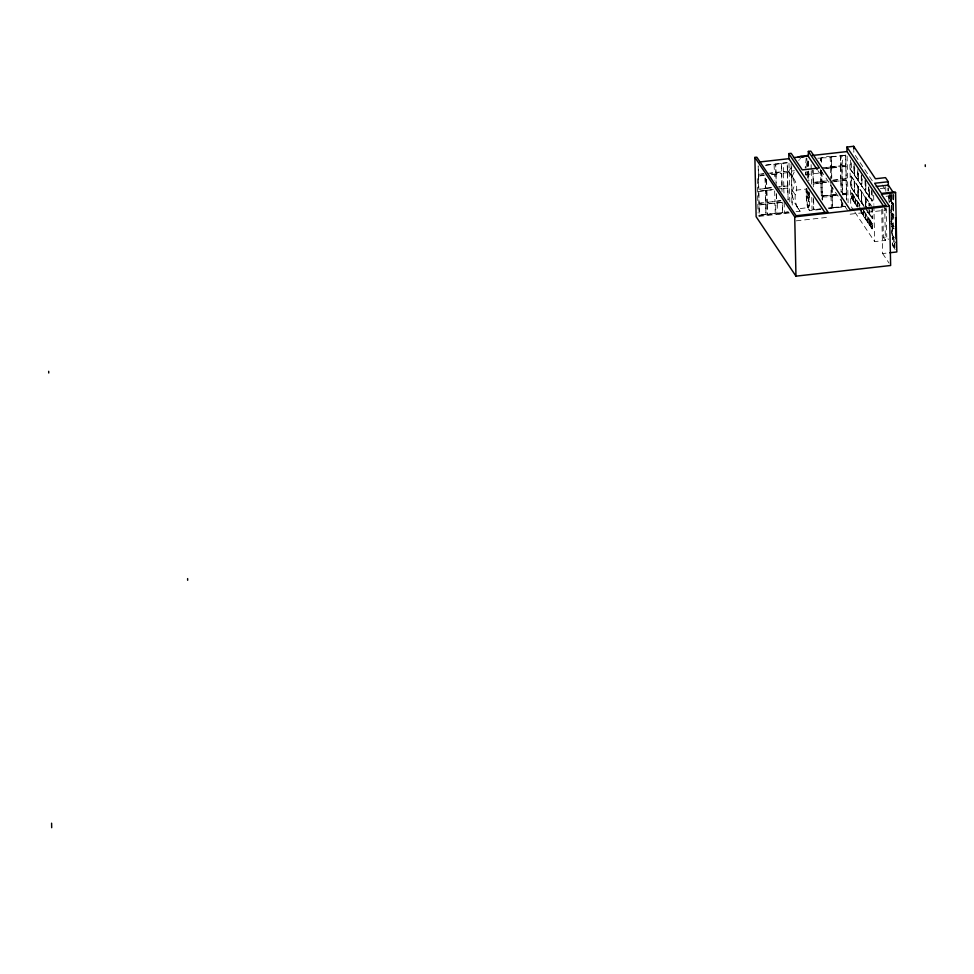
<?xml version="1.0" encoding="UTF-8"?>
<svg xmlns="http://www.w3.org/2000/svg" width="974" height="974" viewBox="0 0 974 974"><rect width="100%" height="100%" fill="white"/><g stroke="black" fill="none" stroke-linecap="round" stroke-linejoin="round"><path stroke-width="0.73" stroke-dasharray="4.87 3.65" d="M808.03 166.481L808.03 159.212M817.795 158.19L820.522 158.117L820.619 162.415M821.399 157.788C844.227 158.214 816.346 152.772 821.496 162.086M831.236 156.68L840.501 155.877L840.708 165.897L831.589 166.919L831.236 156.68L831.589 166.919M841.609 155.511L845.736 155.28L845.943 165.312C835.522 171.302 844.75 139.538 841.974 165.75M831.382 156.899L840.501 155.877M841.755 155.73L845.736 155.28M787.516 171.302L783.388 171.534L787.516 171.302L787.187 162.646L764.967 165.385M775.803 164.168L781.574 163.522L781.745 171.948L775.974 172.605L775.657 163.949L775.974 172.605M787.333 162.865L783.218 163.096L783.546 171.753M763.665 173.749L758.369 174.346L763.823 173.969M767.646 173.299L774.415 172.775L770.446 173.226M775.828 172.374L781.745 171.948M796.087 211.687L800.08 211.236A25.348 22.804 -33.8 0 1 795.259 194.763A18.555 16.692 -33.8 0 0 791.935 176.659L788.416 171.4L794.419 170.73M821.606 167.808L830.53 167.041L824.686 167.698M831.443 166.7L840.708 165.897M841.828 165.531L845.943 165.312M765.028 175.077L758.405 175.819L758.831 189.285L765.454 188.542L765.235 178.242M771.651 174.334L781.781 173.421L782.049 186.679L779.176 186.996M783.851 186.472L783.425 173.007L787.394 172.556L787.82 186.022L783.705 186.253L787.82 186.022M758.551 176.038L765.174 175.296M771.798 174.553L774.44 174.249L774.574 180.141M776.108 185.632L775.864 173.859L781.781 173.421M787.54 172.775L783.425 173.007M823.091 168.745L830.554 168.149L826.171 168.648M831.467 167.808L840.574 166.785L840.988 179.472L831.869 180.494L831.467 167.808L831.699 178.887M841.84 166.639L845.968 166.42L846.223 178.887L842.254 179.326L841.84 166.639L842.254 179.326M831.613 168.027L840.732 167.004M841.999 166.858L845.968 166.42M805.255 174.663L819.548 173.055L819.499 170.511M850.631 160.077L850.838 169.951L872.314 201.046L869.015 197.077L868.808 187.191M850.838 169.951L854.661 174.711L854.429 163.413M854.088 163.863L854.332 175.162L854.77 168.027M850.972 176.172L854.77 180.896L854.417 192.255L851.215 187.458L850.972 176.172L871.767 206.232M813.132 182.369L821.021 181.724L813.278 182.588L812.864 169.902M821.666 170.304L821.898 181.383L827.742 180.726M833.026 180.129L840.988 179.472M842.108 179.106L846.223 178.887M821.898 181.383L830.81 180.616M765.454 188.542L758.831 189.285M766.441 179.338L766.623 188.177L773.246 187.422M776.144 187.105L782.049 186.679M766.623 188.177L773.393 187.653M820.899 182.893L821.313 196.066L820.899 182.893L813.156 183.769L813.363 186.862M821.922 182.783L830.846 182.016L831.114 194.958L822.348 195.944L821.922 182.783L829.227 181.955M834.353 181.383L841.025 180.872L841.256 192.377M842.133 180.507L846.26 180.275L846.528 193.229L842.559 193.668L842.133 180.507L842.559 193.668M813.302 183.989L821.045 183.112M831.906 181.895L841.025 180.872M842.279 180.726L846.26 180.275M765.345 190.441L758.722 191.196L759.123 203.335L765.747 202.592L765.345 190.441L765.747 202.592M774.647 190.892L775.012 201.545L767.074 202.446L766.672 190.295L773.295 189.553M777.629 189.066L781.952 188.579L782.159 191.781M783.985 193.071L783.741 188.372L787.71 187.921L788.112 200.072L787.187 162.646M758.868 191.415L765.491 190.66M766.672 190.295L773.441 189.772M787.869 188.152L783.741 188.372M854.332 175.162L858.411 180.287L858.228 171.826M857.802 169.391L858.033 180.677L858.471 173.555M854.417 181.31L854.661 192.608L854.417 181.31L857.875 186.46L858.106 197.759L857.875 186.46M858.033 180.677L862.014 185.681L861.844 177.207M861.381 174.736L861.613 186.034L862.063 178.899M851.215 187.458L863.889 205.429M858.155 186.874L858.386 198.172L858.155 186.874L861.406 191.744L861.649 203.03L861.406 191.744M880.277 188.566L884.319 188.104L884.38 191.099M822.19 195.725L831.114 194.958M831.869 187.422L832.027 194.617L835.936 194.179M842.413 193.449L846.528 193.229M780.758 200.668L759.123 203.335M832.027 194.617L836.082 194.398M776.278 193.692L776.436 201.155L780.904 200.888M851.276 192.949L853.516 195.336L853.614 200.425L851.386 198.039L851.873 192.889L860.066 205.124L860.152 208.935M861.6 192.024L861.832 203.31L861.6 192.024L865.265 197.478L865.436 205.952M861.613 186.034L865.91 191.488L865.703 181.602M865.265 180.531L865.496 191.829L865.91 183.282M822.214 196.894C844.616 197.272 818.732 192.548 822.287 199.84M841.439 200.875L841.56 206.756L832.441 207.791L832.052 195.798L839.868 194.91M842.437 194.63L846.406 194.179L846.674 200.279M832.052 195.798L837.409 195.433M842.583 194.849L846.552 194.398M765.637 204.053L759.014 204.796L759.367 215.266L765.99 214.523L765.637 204.053L765.99 214.523M766.952 203.907L775.048 203.237L766.952 203.907L767.317 214.365L775.267 213.476L774.902 203.006M776.473 202.835L782.378 202.409L782.597 212.649C769.436 220.842 779.65 186.107 776.826 213.294M759.16 205.015L765.783 204.272M776.619 203.055L782.378 202.409M853.151 195.762L853.261 200.839L853.151 195.762L855.038 198.562L855.135 203.639L855.038 198.562M851.386 198.039L857.997 206.951L857.887 201.874L857.4 207.024M865.496 191.829L869.417 196.711L869.21 186.825M865.265 197.478L866.093 208.716M869.015 197.077L869.465 189.942M855.294 198.94L855.391 204.029L855.294 198.94L857.047 201.557L857.157 206.646L857.047 201.557M865.691 206.33L866.105 197.795L866.336 209.081L872.68 218.553L869.356 214.536L869.21 207.474M893.889 195.031L893.487 204.65M886.084 196.31L893.645 195.457M888.58 196.371L889.627 197.941L888.58 196.371L889.725 202.288M888.605 197.953L889.128 202.349M788.416 171.4L792.032 176.245L793.993 181.334A13.198 10.434 57 0 1 794.139 186.253L792.471 190.6A18.019 14.233 57 0 0 792.519 196.541L794.541 202.726L798.4 208.74L807.531 207.718L809.528 210.701L821.326 209.373M889.506 198.696L891.612 200.888L889.506 198.696L889.42 194.605M758.515 174.565L758.198 165.909L759.221 215.047L788.368 212.003L784.253 212.222M890.126 200.206L891.636 202.47L890.126 200.206L890.187 202.969M865.509 197.856L869.465 202.811L869.526 205.636M869.173 206.062L869.709 203.176L869.831 208.826M758.064 215.924L788.563 212.49M821.447 208.789L812.048 209.848L811.768 196.298M828.314 208.01L831.382 207.9L828.46 208.241M832.295 207.572L841.56 206.756M842.62 203.456L842.68 206.403L845.322 206.098M813.448 197.892L813.692 209.666L820.303 209.154M842.68 206.403L845.469 206.318M857.303 201.935L859.799 204.723L859.908 209.812M759.148 216.362L789.39 212.965M828.691 208.533L844.908 206.707M891.393 201.521L893.682 203.992L891.393 201.521L891.247 194.69M891.429 203.103L893.718 205.575L891.429 203.103L891.624 212.758L893.925 215.23L892.221 212.685L892.014 203.03M863.402 211.041L863.5 216.118L863.402 211.041L865.448 214.097L865.557 219.187L865.448 214.097M850.168 214.195L886.255 210.128L884.587 207.632M861.406 209.3L861.491 213.111L862.027 210.506M796.184 220.842L828.144 217.239M865.679 214.438L865.789 219.527L865.679 214.438L867.724 217.494L867.834 222.583L867.724 217.494M866.592 210.408L869.112 214.17L869.648 211.285M869.356 214.536L869.855 210.238M891.247 212.198L891.49 195.433M861.491 213.111L863.841 215.68L863.731 210.591L872.607 223.825L872.12 228.975L871.036 227.356L870.926 222.279L871.036 227.356M891.88 214.17L891.49 223.63L891.88 214.17L890.37 211.918M891.673 214.804L893.377 217.348L893.572 226.735L891.867 224.19L891.673 214.804L893.962 217.275M867.944 217.823L868.053 222.9L867.944 217.823L869.332 219.905L869.441 224.982L869.332 219.905M869.526 220.185L869.636 225.274L869.526 220.185L870.744 221.999L870.841 227.076L870.744 221.999M870.926 222.279L872.607 223.825M891.867 224.19L894.156 226.674M894.4 237.887L892.318 234.783L892.123 225.7L891.697 233.334M892.099 235.404L891.916 226.333L894.205 228.805M882.748 208.923L883.345 237.303L886.766 236.925L888.446 239.421M892.744 237.461L894.582 246.958L894.436 240.006L892.744 237.461L892.294 244.486L893.998 247.019M854.904 212.186L874.64 241.613L885.415 240.395L884.733 207.535M894.984 247.542L894.838 240.59M881.714 209.459L882.639 253.557L888.312 252.911M882.249 185.011L884.319 188.104M872.254 180.762L853.845 153.295L853.784 150.495M890.333 209.873L891.843 212.125M890.565 221.305L892.087 223.57M890.613 223.448L892.123 225.7M891.916 226.333L893.621 228.878M892.671 236.256L893.803 237.948M869.125 203.237L870.488 205.283M894.242 240.663L895.556 242.611M894.582 246.958L892.513 243.853L892.415 239.677M892.634 245.692L895.155 249.454M854.661 192.608L858.106 197.759M858.386 198.172L861.649 203.03M861.832 203.31L864.766 207.681M883.345 237.303L885.415 240.395M860.176 210.201L872.716 228.914M853.261 200.839L855.135 203.639M855.391 204.029L857.157 206.646M863.5 216.118L865.557 219.187M865.789 219.527L867.834 222.583M868.053 222.9L869.441 224.982M869.636 225.274L870.841 227.076M854.088 210.956L850.801 206.05L849.864 161.234M882.639 253.557L889.043 263.102M820.936 170.584L825.112 176.818M825.952 178.059L848.488 211.699M817.965 170.681L819.548 173.055M807.373 190.941L808.505 192.633M790.998 174.59L794.017 179.094M781.574 163.522L781.598 171.728M795.259 194.763L792.471 190.6L806.058 189.066A25.348 5.515 83.6 0 0 807.531 207.718M798.4 208.74L800.08 211.236M796.257 205.782L798.351 208.899M766.136 165.02L774.087 164.119L774.415 172.775M782.597 212.649L782.232 202.19M893.487 194.435L893.657 202.629M893.523 206.232L893.645 211.748M892.89 194.508L893.097 204.065M893.134 205.636L893.328 215.303M891.843 194.63L891.989 201.448M892.257 214.743L892.464 224.13M892.501 226.26L892.695 235.343M890.869 194.13L891.015 200.961M890.005 194.532L890.09 198.635M888.982 195.275L889.043 198.014M888.41 188.177L888.458 190.904M887.813 188.25L887.874 190.977M885.707 186.752L885.804 191.306M886.157 208.034L886.766 236.925M873.666 195.299L873.848 204.26M873.885 205.757L874.64 241.613M872.107 191.087L872.314 201.046M872.448 207.255L872.68 218.553M871.486 189.82L871.73 201.119M871.852 207.328L872.095 218.614M872.01 223.898L872.12 228.975M868.613 186.898L868.82 196.772M868.869 202.872L868.93 205.697M868.966 207.109L869.112 214.17M865.082 180.263L865.314 191.549M863.147 210.664L863.244 215.741M861.223 175.856L861.43 185.742M861.174 208.96L861.26 212.77M859.214 204.796L859.263 207.34M857.644 171.887L857.814 180.36M853.894 166.31L854.076 174.772M854.186 180.957L854.417 192.255M852.92 195.409L853.029 200.486M851.288 162.828L851.434 169.89M851.568 176.099L851.8 187.398M851.873 192.889L851.97 197.965M847.1 156.083L848.086 202.775M845.578 155.061L845.797 165.093M845.822 166.189L846.077 178.656M846.102 180.056L846.382 192.998M846.406 194.179L846.552 201.533M842.766 203.676L842.827 206.622M840.343 155.657L840.562 165.677M840.574 166.785L840.842 179.253M840.866 180.64L841.11 192.158M841.195 196.237L841.414 206.537M832.027 187.641L832.173 194.837M832.198 196.018L832.441 207.791M830.165 156.802L830.53 167.041M830.408 167.93L830.664 180.397M830.992 195.908L831.382 207.9M821.545 158.007L821.642 162.305M821.837 171.911L822.044 181.602M822.068 183.002L822.348 195.944M822.373 197.125L822.433 200.06M820.79 170.633L821.021 181.724M820.376 157.898L820.437 160.771M820.607 169.026L820.875 181.505M813.01 170.121L813.278 182.588M813.631 199.585L813.85 209.885M811.111 164.667L811.196 169.184M811.232 170.694L811.512 184.244M808.493 161.002L808.676 170.036M808.712 171.546L808.895 180.58M809.151 192.621L809.528 210.701M808.469 171.461L808.651 180.117M808.895 191.659L808.956 194.544A45.717 9.947 83.6 0 1 808.749 192.195M806.618 175.028L806.606 174.407A17.167 3.738 83.6 0 0 807.848 171.826M791.472 167.443L792.264 205.088M791.083 163.949L791.959 206.111M788.989 163.145L789.792 201.898M784.18 202.202L784.399 212.442M781.623 173.202L781.903 186.448M781.952 188.579L782.012 191.561M776.01 174.078L776.193 182.905M776.424 193.923L776.582 201.375M766.587 179.557L766.769 188.396M766.818 190.514L767.074 202.446M767.11 204.126L767.317 214.365M765.089 178.023L765.308 188.323M757.285 178.668L758.003 212.941M806.204 157.958A8.742 1.899 83.6 0 0 806.143 158.64A72.575 15.803 83.6 0 1 805.194 167.893M805.498 172.946A18.555 4.042 83.6 0 1 805.729 174.699M791.838 166.822A64.065 50.624 57 0 1 788.392 171.387M794.151 172.179A72.575 65.319 -33.8 0 1 791.935 176.659M798.729 160.454A8.742 7.865 -33.8 0 1 799.277 159.724M799.885 159.042A8.742 7.865 -33.8 0 1 800.567 158.421M806.922 158.385A3.993 0.864 83.6 0 0 806.91 160.15A7.049 1.534 83.6 0 1 807.994 166.615M805.9 168.283A37.219 8.096 83.6 0 0 806.691 161.16A5.978 1.303 83.6 0 1 807.811 166.676M807.543 171.558A7.329 1.595 83.6 0 1 805.997 171.461M806.07 175.405A25.348 5.515 83.6 0 0 805.547 172.325A30.304 6.599 83.6 0 1 806.229 175.454M807.848 177.755A30.218 6.575 83.6 0 1 807.97 172.556M806.728 188.42A18.372 4.006 83.6 0 0 807.239 204.321A3.859 0.84 83.6 0 0 808.091 207.328A3.859 0.84 83.6 0 0 808.858 206.744A7.171 1.558 83.6 0 0 808.213 198.27A12.966 2.825 83.6 0 1 806.91 188.262M808.116 178.583A45.717 9.947 83.6 0 1 808.201 172.386M808.286 207.012L807.3 204.016A20.71 4.505 83.6 0 1 807.081 193.29A12.418 2.703 83.6 0 0 808.055 198.16A6.124 1.339 83.6 0 1 808.822 204.82A4.602 0.998 83.6 0 1 808.286 207.012M808.724 200.108A3.713 0.804 83.6 0 0 808.603 194.179A5.187 1.132 83.6 0 1 807.422 191.379A16.254 3.543 83.6 0 1 808.724 200.108"/><path stroke-width="1.46" d="M797.669 157.325L801.212 156.059L805.571 156.278A8.742 7.865 -33.8 0 0 802.101 157.386M889.737 252.753L896.835 251.962L895.593 192.657L881.397 194.264L889.396 206.196L890.638 265.5L795.965 276.153L756.128 216.703L754.887 157.411L756.835 157.191L796.087 215.753L828.034 212.162L788.782 153.6L791.18 153.332L802.284 169.902L819.438 167.966L808.335 151.396L810.818 151.116L850.071 209.678L886.157 205.611L846.917 147.05L853.699 146.295L875.456 178.766L885.524 177.633L888.276 181.736L888.373 186.813M793.883 157.593L808.055 155.974L817.162 169.5M812.426 155.463L847.015 151.567L883.747 206.391M759.842 161.952L788.891 158.677L824.795 212.259M808.396 156.485L808.335 151.396M888.276 181.736L874.664 183.27L881.47 193.424L895.082 191.902L895.593 192.657M876.247 186.484L888.337 185.121L892.878 191.902M754.887 157.411L794.723 216.861L889.396 206.196M925.263 164.813L925.3 166.505M895.63 217.774L896.068 238.91M853.699 146.295L853.76 149.095M846.917 147.05L847.015 151.567M794.723 216.861L795.965 276.153M788.782 153.6L788.891 158.677M187.629 578.593L187.665 580.285M48.7 371.313L48.737 373.005M51.598 823.188L51.683 827.705M806.521 156.339A8.742 1.899 83.6 0 1 808.055 155.974"/></g></svg>
